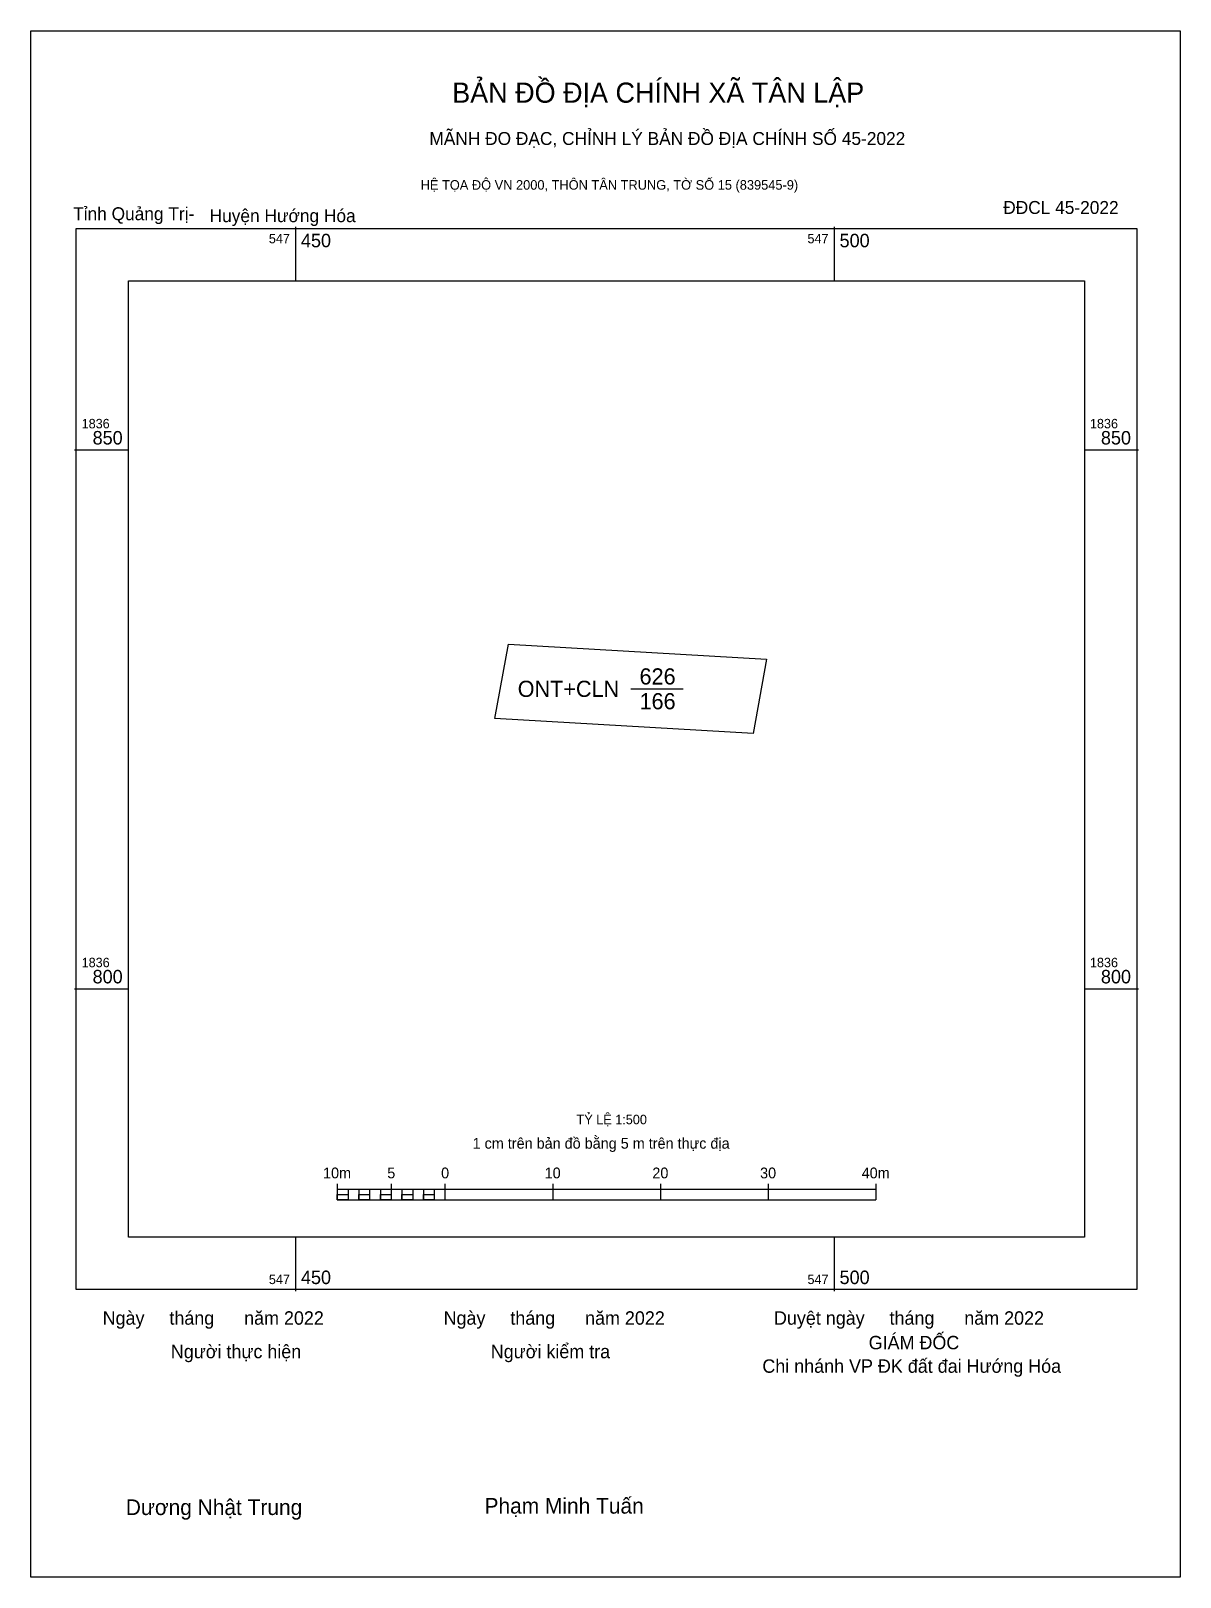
# Model space of a CAD drawing. Extents: x 547425 to 547532, y 1836745 to 1836889.
import ezdxf

# ---------------------------------------------------------------- set-up
doc = ezdxf.new("R2010")
doc.units = 0
for name, color, linetype in [('Level 10', 7, 'Continuous'), ('Level 13', 7, 'Continuous'), ('Level 15', 7, 'Continuous'), ('Level 27', 7, 'Continuous'), ('Level 6', 7, 'Continuous'), ('Level 62', 7, 'Continuous'), ('Level 63', 7, 'Continuous'), ('Level 9', 7, 'Continuous')]:
    doc.layers.add(name, color=color, linetype=linetype)

msp = doc.modelspace()

# ---------------------------------------------------------------- linework, layer by layer
at = {"layer": 'Level 10'}
msp.add_line((547481.12, 1836827.83), (547485.98, 1836827.83), dxfattribs=at)
msp.add_lwpolyline([(547492.47, 1836823.69), (547468.5, 1836825.09), (547469.77, 1836831.97), (547493.73, 1836830.57)], close=True, dxfattribs=at)
at = {"layer": 'Level 15'}
msp.add_lwpolyline([(547425.43, 1836888.87), (547532.11, 1836888.87), (547532.11, 1836745.41), (547425.43, 1836745.41)], close=True, dxfattribs=at)
at = {"layer": 'Level 27'}
for p, q in [((547469.77, 1836831.97), (547469.77, 1836831.98)), ((547468.5, 1836825.09), (547468.5, 1836825.08))]:
    msp.add_line(p, q, dxfattribs=at)
at = {"layer": 'Level 62'}
msp.add_lwpolyline([(547434.49, 1836865.7), (547523.24, 1836865.7), (547523.24, 1836776.95), (547434.49, 1836776.95)], close=True, dxfattribs=at)
at = {"layer": 'Level 63'}
for p, q in [((547450, 1836870.7), (547450, 1836865.7)), ((547500, 1836870.7), (547500, 1836865.7)), ((547429.49, 1836850), (547434.49, 1836850)), ((547523.24, 1836850), (547528.24, 1836850)), ((547429.49, 1836800), (547434.49, 1836800)), ((547523.24, 1836800), (547528.24, 1836800)), ((547453.87, 1836781.91), (547453.87, 1836780.41)), ((547453.87, 1836781.41), (547503.87, 1836781.41)), ((547454.87, 1836781.41), (547454.87, 1836780.41)), ((547455.87, 1836781.41), (547455.87, 1836780.41)), ((547456.87, 1836781.41), (547456.87, 1836780.41)), ((547457.87, 1836781.41), (547457.87, 1836780.41)), ((547458.87, 1836781.91), (547458.87, 1836780.41)), ((547458.87, 1836781.41), (547458.87, 1836780.41)), ((547459.87, 1836781.41), (547459.87, 1836780.41)), ((547460.87, 1836781.41), (547460.87, 1836780.41)), ((547461.87, 1836781.41), (547461.87, 1836780.41)), ((547462.87, 1836781.41), (547462.87, 1836780.41)), ((547463.87, 1836781.91), (547463.87, 1836780.41)), ((547463.87, 1836781.41), (547463.87, 1836780.41)), ((547473.87, 1836781.91), (547473.87, 1836780.41)), ((547483.87, 1836781.91), (547483.87, 1836780.41)), ((547493.87, 1836781.91), (547493.87, 1836780.41)), ((547503.87, 1836781.91), (547503.87, 1836780.41)), ((547453.87, 1836780.41), (547503.87, 1836780.41)), ((547450, 1836776.95), (547450, 1836771.95)), ((547500, 1836776.95), (547500, 1836771.95))]:
    msp.add_line(p, q, dxfattribs=at)
for points in [[(547429.64, 1836870.55), (547528.09, 1836870.55), (547528.09, 1836772.1), (547429.64, 1836772.1)], [(547453.87, 1836780.91), (547454.87, 1836780.91), (547454.87, 1836780.41), (547453.87, 1836780.41)], [(547453.87, 1836780.91), (547454.87, 1836780.91), (547454.87, 1836780.41), (547453.87, 1836780.41)], [(547455.87, 1836780.91), (547456.87, 1836780.91), (547456.87, 1836780.41), (547455.87, 1836780.41)], [(547457.87, 1836780.91), (547458.87, 1836780.91), (547458.87, 1836780.41), (547457.87, 1836780.41)], [(547459.87, 1836780.91), (547460.87, 1836780.91), (547460.87, 1836780.41), (547459.87, 1836780.41)], [(547461.87, 1836780.91), (547462.87, 1836780.91), (547462.87, 1836780.41), (547461.87, 1836780.41)]]:
    msp.add_lwpolyline(points, close=True, dxfattribs=at)

# ---------------------------------------------------------------- texts
at = {"layer": 'Level 13'}
for s, p in [('626', (547481.93, 1836828.23)), ('ONT+CLN', (547470.62, 1836827.08)), ('166', (547481.93, 1836825.93))]:
    msp.add_text(s, height=1.5, dxfattribs=at).set_placement(p)
at = {"layer": 'Level 6'}
msp.add_text('TỶ LỆ 1:500', height=0.879, dxfattribs=at).set_placement((547476.08, 1836787.43))
at = {"layer": 'Level 63'}
for s, height, p in [('BẢN ĐỒ ĐỊA CHÍNH XÃ TÂN LẬP', 1.8718, (547464.54, 1836882.21)), ('MÃNH ĐO ĐẠC, CHỈNH LÝ BẢN ĐỒ ĐỊA CHÍNH SỐ 45-2022', 1.2011, (547462.42, 1836878.29)), ('HỆ TỌA ĐỘ VN 2000, THÔN TÂN TRUNG, TỜ SỐ 15 (839545-9)', 0.8891, (547461.61, 1836874.14)), ('547', 0.875, (547447.52, 1836869.17)), ('450', 1.25, (547450.5, 1836868.8)), ('547', 0.875, (547497.52, 1836869.17)), ('500', 1.25, (547500.5, 1836868.8)), ('1836', 0.875, (547430.14, 1836852)), ('1836', 0.875, (547523.74, 1836852)), ('850', 1.25, (547431.16, 1836850.5)), ('850', 1.25, (547524.76, 1836850.5)), ('1836', 0.875, (547430.14, 1836802)), ('1836', 0.875, (547523.74, 1836802)), ('800', 1.25, (547431.16, 1836800.5)), ('800', 1.25, (547524.76, 1836800.5)), ('1 cm trên bản đồ bằng 5 m trên thực địa', 1, (547466.43, 1836785.16)), ('10m', 1, (547452.55, 1836782.41)), ('5', 1, (547458.51, 1836782.41)), ('0', 1, (547463.51, 1836782.41)), ('10', 1, (547473.12, 1836782.41)), ('20', 1, (547483.12, 1836782.41)), ('30', 1, (547493.12, 1836782.41)), ('40m', 1, (547502.55, 1836782.41)), ('450', 1.25, (547450.5, 1836772.6)), ('500', 1.25, (547500.5, 1836772.6)), ('547', 0.875, (547447.52, 1836772.6)), ('547', 0.875, (547497.52, 1836772.6)), ('Ngày     tháng      năm 2022', 1.2442, (547432.09, 1836768.83)), ('Ngày     tháng      năm 2022', 1.2442, (547463.74, 1836768.83)), ('Duyệt ngày     tháng      năm 2022', 1.2442, (547494.41, 1836768.83)), ('GIÁM ĐỐC', 1.244, (547503.2, 1836766.55)), ('Người thực hiện', 1.2442, (547438.42, 1836765.72)), ('Người kiểm tra', 1.2442, (547468.12, 1836765.72)), ('Chi nhánh VP ĐK đất đai Hướng Hóa', 1.2442, (547493.33, 1836764.37)), ('Dương Nhật Trung', 1.4512, (547434.24, 1836751.17)), ('Phạm Minh Tuấn', 1.4512, (547467.54, 1836751.3))]:
    msp.add_text(s, height=height, dxfattribs=at).set_placement(p)
at = {"layer": 'Level 9'}
for s, p in [('Tỉnh Quảng Trị-', (547429.35, 1836871.31)), ('ĐĐCL 45-2022', (547515.69, 1836871.89)), ('Huyện Hướng Hóa', (547442.02, 1836871.13))]:
    msp.add_text(s, height=1.2011, dxfattribs=at).set_placement(p)

doc.saveas('drawing.dxf')
